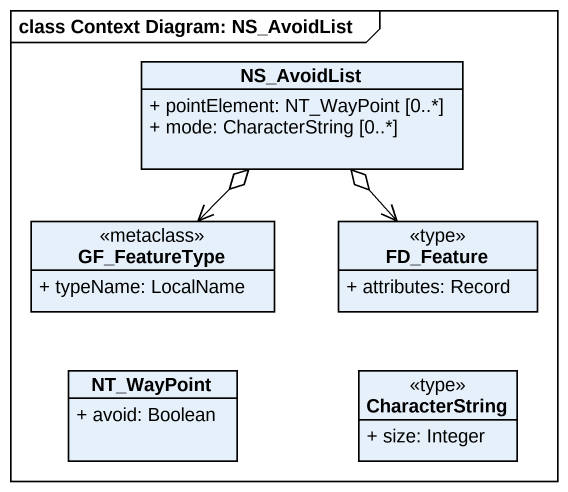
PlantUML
@startuml
mainframe class Context Diagram: NS_AvoidList
hide circle
hide empty members
skinparam classAttributeIconSize 0
class NS_AvoidList {
  + pointElement: NT_WayPoint [0..*]
  + mode: CharacterString [0..*]
}
class GF_FeatureType <<metaclass>> {
  + typeName: LocalName
}
class FD_Feature <<type>> {
  + attributes: Record
}
class NT_WayPoint {
  + avoid: Boolean
}
class CharacterString <<type>> {
  + size: Integer
}
GF_FeatureType <-up-o NS_AvoidList
FD_Feature <-up-o NS_AvoidList
@enduml
